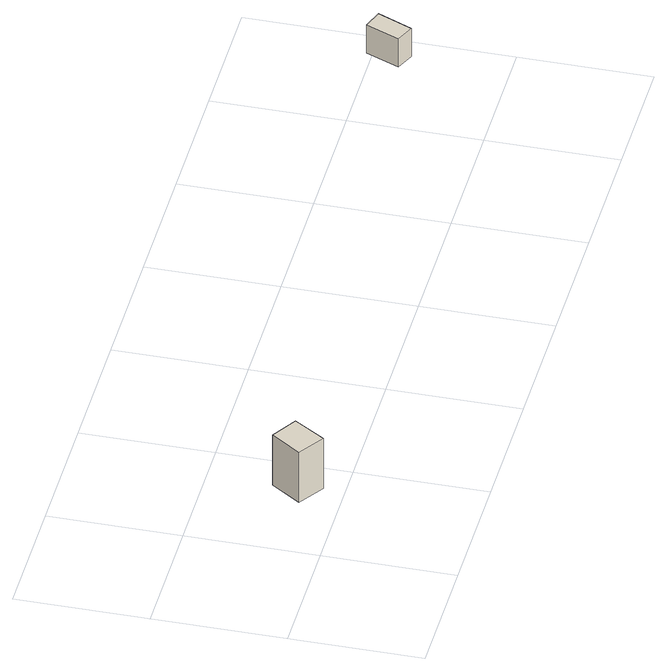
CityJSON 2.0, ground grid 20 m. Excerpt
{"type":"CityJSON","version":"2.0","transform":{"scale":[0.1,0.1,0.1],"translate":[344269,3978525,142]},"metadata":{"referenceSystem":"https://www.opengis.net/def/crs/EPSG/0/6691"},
"CityObjects":{
"building1":{"type":"Building","attributes":{"measuredHeight":12.1},"geometry":[{"type":"Solid","lod":"1","boundaries":[[[[0,1,2,3]],[[2,4,5,3]],[[1,6,4,2]],[[0,7,6,1]],[[3,5,7,0]],[[4,6,7,5]]]]}]},
"building2":{"type":"Building","attributes":{"measuredHeight":4.9},"geometry":[{"type":"Solid","lod":"1","boundaries":[[[[8,9,10,11]],[[10,12,13,11]],[[9,14,12,10]],[[8,15,14,9]],[[11,13,15,8]],[[12,14,15,13]]]]}]}
},
"vertices":[
[42,6,92],[2,32,92],[33,78,92],[73,54,92],[33,78,181],[73,54,181],[2,32,181],[42,6,181],
[1191,199,4],[1168,146,4],[1140,158,4],[1161,210,4],[1140,158,54],[1161,210,54],[1168,146,54],[1191,199,54]
]}
